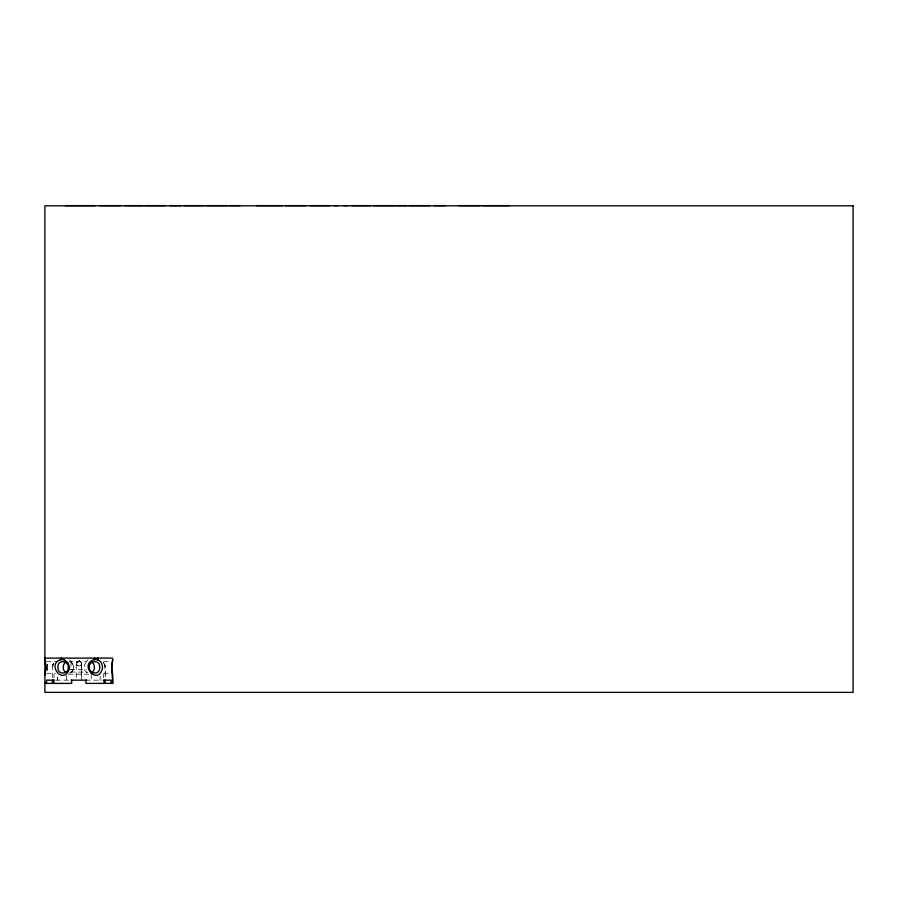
<?xml version="1.0" encoding="UTF-8"?>
<svg xmlns="http://www.w3.org/2000/svg" width="898" height="898" viewBox="0 0 898 898"><rect width="100%" height="100%" fill="white"/><g stroke="black" fill="none" stroke-linecap="round" stroke-linejoin="round"><path stroke-width="0.67" stroke-dasharray="4.49 3.37" d="M52.331 677.541L52.331 665.777L53.891 663.151M76.229 677.395L76.24 663.588M100.138 680.156L100.138 676.048M81.392 680.156L81.381 662.982L79.383 660.625L76.902 661.534L79.282 660.602L81.269 662.5A5.545 4.041 5.7 0 1 81.404 663.802L80.371 665.62L78.687 666.114L76.375 664.352L76.846 661.624L76.24 663.465A2.851 2.077 -5.7 0 0 76.274 663.948C76.622 667.147 81.83 666.518 81.426 663.319M52.331 665.777C55.272 666.608 50.142 666.002 53.757 663.308M104.718 664.397L105.324 677.552L105.313 665.643L104.392 663.948A5.399 1.684 44.1 0 1 104.752 664.408M88.083 659.85L86.623 661.59L71.043 661.59L69.573 659.85M52.903 664.464L53.97 663.869L52.937 664.397M105.1 666.103L104.898 666.114A1.931 0.685 40.6 0 1 104.404 665.968L105.167 666.08M46.55 661.355L56.63 661.355M103.551 661.366L109.848 661.366M70.313 669.481L86.5 669.481M70.673 672.086L87.331 672.086M103.551 673.287L109.848 673.287M46.561 673.287L55.373 673.287M88.7 674.185L66.407 674.185L66.407 680.156M56.024 680.156L69.539 680.156M85.972 680.156L102.305 680.156M103.18 662.5L103.921 663.33M103.315 662.645L103.708 663.083A5.399 1.684 44.1 0 1 104.056 663.476M81.415 663.465L81.426 677.373L81.426 663.465M103.663 674.185L103.663 677.765M91.248 674.185L91.248 680.156M71.043 661.59L71.043 669.481M53.992 674.185L53.992 677.765M87.533 672.928A5.96 5.163 -90 0 1 84.131 667.326A5.96 5.163 -90 0 1 87.533 661.725M47.527 667.225C47.302 678.069 47.19 656.73 47.527 667.225M77.902 662.881L76.588 662.05L77.902 662.881M57.528 680.156L57.528 677.429L57.528 680.156M73.524 667.326A5.96 5.163 -90 0 0 69.258 661.456A5.96 5.163 90 0 1 73.524 667.326A5.96 5.163 90 0 1 69.258 673.197A5.96 5.163 -90 0 0 73.524 667.326"/><path stroke-width="1.35" d="M112.71 683.4L112.755 675.173L111.779 668.864A7.274 1.74 -90 0 1 111.79 665.788L112.755 659.469L111.734 667.057L112.71 683.4L105.246 683.4L105.246 680.156M94.369 659.615L94.773 658.111L94.301 659.626C78.373 664.206 97.736 685.915 102.327 668.864A7.274 5.242 90 0 0 102.439 666.787C102.484 662.612 98.634 658.459 94.301 659.626M65.52 205.631L94.975 205.631M99.757 205.631L120.949 205.631M124.553 205.631L143.119 205.631M144.791 205.631L165.254 205.631M169.98 205.631L180.88 205.631M183.854 205.631L203.577 205.631M206.439 205.631L227.317 205.631M229.518 205.631L239.934 205.631M256.603 205.631L282.129 205.631M285.283 205.631L305.735 205.631M310.068 205.631L329.791 205.631M334.292 205.631L338.063 205.631M343.709 205.631L347.537 205.631M351.702 205.631L370.874 205.631M373.602 205.631L394.783 205.631M396.186 205.631L406.603 205.631M408.848 205.631L429.727 205.631M434.306 205.631L445.206 205.631M458.945 205.631L479.655 205.631M482.305 205.631L509.289 205.631M44.9 658.111L112.755 658.111M54.475 680.156L46.539 680.156L46.539 683.4M70.863 680.156L86.792 680.156M103.618 680.156L111.128 680.156L111.128 683.4M44.9 683.4L52.41 683.4L52.41 680.156M64.005 659.805L67.799 662.455L69.516 666.787A7.274 6.993 90 0 1 69.382 668.864C63.096 686.566 45.394 662.803 61.827 659.458A8.43 7.072 63.2 0 1 64.005 659.817M103.988 680.156L103.988 683.4L85.972 683.4L85.972 680.156M71.683 680.156L71.683 683.4L53.678 683.4L53.678 680.156M91.888 662.163A5.96 5.163 -90 0 1 94.447 667.843A5.96 5.163 -90 0 1 91.068 672.928M65.779 672.49A5.96 5.163 -90 0 1 63.197 667.326A5.96 5.163 -90 0 1 65.779 662.163M97.77 658.111L97.837 659.805L97.77 658.111M45.921 667.596L44.911 675.139L45.888 668.875A7.274 1.74 -90 0 0 45.877 665.8L44.911 659.502L45.921 667.596M99.644 667.326C100.655 675.072 88.868 674.69 89.317 667.326C88.835 659.94 100.677 659.581 99.644 667.326M68.349 667.326C68.82 674.701 57.012 675.083 58.022 667.326C56.978 659.413 68.809 660.12 68.349 667.326M61.367 658.111L60.48 659.615L61.367 658.111M853.1 205.799L44.9 205.799L44.9 692.369L853.1 692.369L853.1 205.799"/></g></svg>
